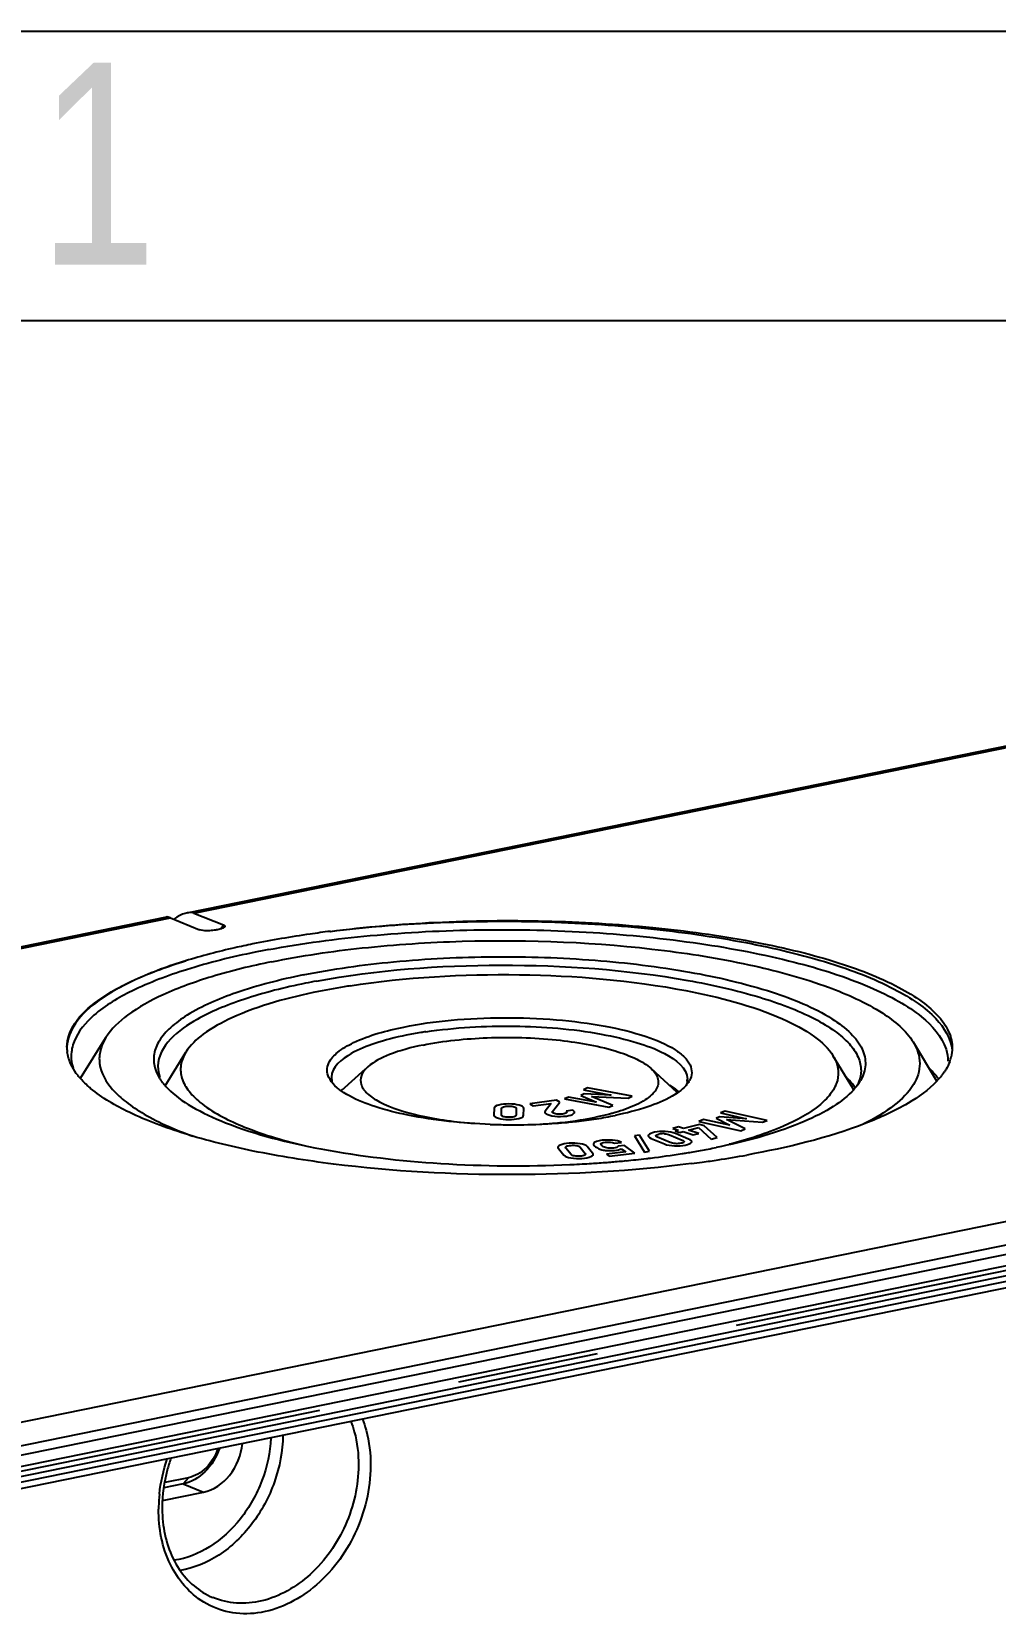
# Model space of a CAD drawing. Header units: millimetres. Extents: x 0 to 594, y 0 to 420.
# Drawn here: x 43.67 to 60.32, y 392.64 to 420 of the extents above; entities that cross this region are included whole.
import ezdxf

# ---------------------------------------------------------------- set-up
doc = ezdxf.new("R2010")
doc.units = ezdxf.units.MM
doc.header["$LTSCALE"] = 32.67
doc.linetypes.add('CENTER', pattern=[0.6, 0.375, -0.075, 0.075, -0.075])
for name, color, linetype in [('KASTEN_ABOX_DXF_CONTINUOUS_LINE', 7, 'CONTINUOUS'), ('KURVEN', 7, 'CONTINUOUS'), ('M-490-925-01-6274_DXF_FORMAT', 7, 'CONTINUOUS')]:
    doc.layers.add(name, color=color, linetype=linetype)
doc.styles.add('TEXTSTYLE_2', font='txt', dxfattribs={"width": 0.785714})

msp = doc.modelspace()

# ---------------------------------------------------------------- linework, layer by layer
at = {"layer": 'KASTEN_ABOX_DXF_CONTINUOUS_LINE', "color": 7, "linetype": 'Continuous'}
for p, q in [((46.35416, 404.76702), (75.00967, 410.60814)), ((88.59376, 405.15289), (30.93217, 393.39918)), ((17.34808, 398.85443), (46.00359, 404.69556)), ((30.92975, 392.99773), (88.59134, 404.75144)), ((46.06785, 404.6804), (46.56877, 404.47449)), ((46.47029, 404.76243), (46.98363, 404.55905)), ((86.70402, 403.62034), (32.83893, 392.64051)), ((33.10025, 392.80969), (86.99917, 403.79641)), ((44.51434, 401.90769), (44.95326, 402.61324)), ((59.3126, 401.8586), (58.90661, 402.52912)), ((45.97432, 401.7793), (46.33527, 402.35953)), ((57.85899, 401.73491), (57.52163, 402.29209)), ((49.43491, 402.06532), (49.019, 401.69157)), ((54.37549, 402.07502), (54.81465, 401.67071)), ((59.31508, 401.8603), (59.31007, 401.855)), ((52.96955, 400.41474), (52.99705, 400.416)), ((53.61239, 400.45421), (53.64161, 400.45651)), ((53.64161, 400.45651), (53.6613, 400.45809)), ((46.29015, 394.89573), (45.95289, 394.82698)), ((46.37805, 395.00273), (45.96831, 394.91921)), ((45.93227, 394.60631), (46.63829, 394.75022))]:
    msp.add_line(p, q, dxfattribs=at)
at = {"layer": 'KASTEN_ABOX_DXF_CONTINUOUS_LINE', "color": 9, "linetype": 'Continuous'}
for p, q in [((46.47029, 404.76243), (75.09986, 410.59827)), ((17.43828, 398.84457), (46.06785, 404.6804)), ((46.93125, 404.48741), (46.98363, 404.55905)), ((33.07219, 393.27209), (86.97111, 404.25882)), ((33.15732, 392.92029), (87.05625, 403.90701)), ((33.15836, 393.09234), (87.05728, 404.07906)), ((46.37805, 395.00273), (46.29015, 394.89573)), ((46.29015, 394.89573), (46.63829, 394.75022)), ((46.79907, 392.93167), (46.79821, 392.93203))]:
    msp.add_line(p, q, dxfattribs=at)
at = {"layer": 'KASTEN_ABOX_DXF_CONTINUOUS_LINE', "color": 2, "linetype": 'Continuous'}
for p, q in [((53.2169, 401.63846), (53.1578, 401.61028)), ((53.27784, 401.74), (53.20685, 401.70616)), ((53.20685, 401.70616), (53.68599, 401.61772)), ((53.68599, 401.61772), (53.2169, 401.63846)), ((54.04583, 401.59824), (53.27784, 401.74)), ((51.66118, 401.38893), (51.65896, 401.27231)), ((51.78801, 401.27357), (51.79014, 401.38583)), ((52.04322, 401.38402), (52.04109, 401.27176)), ((52.17006, 401.26866), (52.17227, 401.38528)), ((52.74208, 401.52832), (52.2799, 401.46548)), ((52.2799, 401.46548), (52.3356, 401.43118)), ((52.3356, 401.43118), (52.64483, 401.47322)), ((52.64483, 401.47322), (52.54144, 401.34079)), ((52.66847, 401.33532), (52.79456, 401.496)), ((52.79456, 401.496), (52.74208, 401.52832)), ((52.9489, 401.58321), (52.87791, 401.54937)), ((52.87791, 401.54937), (53.6459, 401.40761)), ((53.42932, 401.49538), (52.9489, 401.58321)), ((53.1578, 401.61028), (53.42932, 401.49538)), ((53.34367, 401.59467), (53.97869, 401.56624)), ((53.71303, 401.43961), (53.34367, 401.59467)), ((53.6459, 401.40761), (53.71303, 401.43961)), ((53.97869, 401.56624), (54.04583, 401.59824)), ((53.02324, 401.35517), (52.907, 401.33936)), ((55.20989, 401.11054), (54.93668, 401.03643)), ((55.27982, 401.19375), (55.19885, 401.16194)), ((55.19885, 401.16194), (55.92265, 401.00109)), ((55.29326, 401.08407), (55.20989, 401.11054)), ((55.73285, 401.09398), (55.27982, 401.19375)), ((55.56378, 401.24176), (55.49637, 401.21527)), ((55.49637, 401.21527), (55.73285, 401.09398)), ((56.0256, 401.209), (55.56378, 401.24176)), ((55.65501, 401.34116), (55.57403, 401.30935)), ((55.57403, 401.30935), (56.0256, 401.209)), ((56.37881, 401.18031), (55.65501, 401.34116)), ((55.99922, 401.03118), (55.67714, 401.19493)), ((55.67714, 401.19493), (56.30223, 401.15023)), ((56.30223, 401.15023), (56.37881, 401.18031)), ((54.17598, 400.92415), (54.0892, 400.91077)), ((54.0892, 400.91077), (54.26082, 400.63129)), ((54.34759, 400.64467), (54.17598, 400.92415)), ((54.376, 400.86914), (54.60531, 400.77269)), ((54.70633, 400.79581), (54.48558, 400.88867)), ((54.69215, 400.93049), (54.9129, 400.83763)), ((54.84527, 401.06546), (54.75135, 401.03998)), ((54.75135, 401.03998), (54.84277, 401.01096)), ((54.84277, 401.01096), (54.79019, 400.9967)), ((54.79019, 400.9967), (54.87356, 400.97023)), ((55.02248, 400.85716), (54.79317, 400.95361)), ((54.93668, 401.03643), (54.84527, 401.06546)), ((54.87356, 400.97023), (54.92614, 400.98449)), ((54.92614, 400.98449), (55.10389, 400.92805)), ((55.02005, 401.00996), (55.19081, 401.05628)), ((55.1978, 400.95353), (55.02005, 401.00996)), ((55.10389, 400.92805), (55.1978, 400.95353)), ((55.19081, 401.05628), (55.41111, 400.85591)), ((55.51581, 400.88431), (55.29326, 401.08407)), ((55.41111, 400.85591), (55.51581, 400.88431)), ((55.92265, 401.00109), (55.99922, 401.03118)), ((52.77353, 400.69389), (52.868, 400.5801)), ((52.99154, 400.59055), (52.90059, 400.7001)), ((53.1464, 400.71645), (53.23735, 400.6069)), ((53.36442, 400.61311), (53.26994, 400.72691)), ((53.93491, 400.63411), (53.60298, 400.597)), ((53.60298, 400.597), (53.65082, 400.56153)), ((53.65082, 400.56153), (54.09568, 400.61126)), ((53.74166, 400.78476), (53.86147, 400.79815)), ((53.91534, 400.745), (53.8024, 400.73237)), ((53.85962, 400.68994), (53.93491, 400.63411)), ((54.09568, 400.61126), (53.91534, 400.745)), ((54.26082, 400.63129), (54.34759, 400.64467))]:
    msp.add_line(p, q, dxfattribs=at)
at = {"layer": 'KASTEN_ABOX_DXF_CONTINUOUS_LINE', "color": 7, "linetype": 'Continuous'}
for centre, radius, start, end in [((50.58093, 389.12473), 15.26902, 100.60494, 101.515572), ((50.84433, 391.56296), 12.23386, 100.608005, 101.51557), ((51.0193, 391.65931), 11.98915, 99.064605, 101.500737), ((51.254, 390.27005), 13.39804, 98.942252, 99.119752), ((51.44211, 396.25205), 6.52973, 99.250743, 101.487411), ((51.57161, 395.4812), 7.31137, 98.555731, 99.281287), ((44.91303, 402.44254), 0.634, 179.68008, 186.917951), ((58.86294, 402.44981), 0.71823, 339.142578, 346.184696), ((45.44485, 401.23053), 1.15894, 141.23184, 144.097377), ((45.50135, 401.18579), 1.23101, 140.727484, 141.254831), ((56.84341, 400.9933), 1.29939, 45.306858, 46.215572), ((56.91794, 401.06778), 1.19403, 42.322315, 45.335247), ((58.35457, 401.18504), 1.21791, 36.384238, 41.116761), ((49.5618, 401.03936), 0.85395, 127.542984, 129.949189), ((54.26368, 401.01106), 0.88556, 50.463036, 52.863472), ((54.35588, 401.1721), 0.67755, 45.727522, 47.370162), ((54.33191, 401.0937), 0.7784, 47.92398, 50.464077), ((54.73276, 401.88847), 0.26808, 352.933867, 359.625522), ((54.68751, 402.05691), 0.39824, 328.065484, 331.861889), ((57.22604, 401.35164), 0.73993, 28.962073, 31.208001), ((57.30196, 402.2649), 0.7962, 328.101211, 330.166501), ((58.44676, 401.25463), 1.10241, 35.587976, 36.315129), ((51.98086, 411.65108), 10.54734, 267.895519, 268.233105), ((51.98496, 411.79363), 10.68995, 268.23467, 269.605602), ((51.9857, 411.85416), 10.75049, 269.603873, 269.935079), ((51.98572, 411.83453), 10.73085, 269.934855, 270.574145), ((51.98629, 411.77715), 10.67347, 270.574164, 271.003236), ((51.99713, 411.36583), 10.26202, 270.982922, 274.072374), ((52.04627, 410.63887), 9.53341, 274.088074, 275.2677), ((52.0893, 410.16806), 9.06064, 275.270066, 276.080409), ((52.11795, 409.89514), 8.78622, 276.083156, 276.334355), ((52.18965, 409.28537), 8.17227, 276.30644, 278.725531), ((52.41419, 407.85651), 6.72588, 278.681385, 281.493814), ((52.46946, 416.16521), 15.75078, 276.911461, 278.910361), ((52.66747, 414.85118), 14.42194, 278.94181, 279.267244), ((52.73344, 414.44796), 14.01336, 279.266528, 279.733651), ((52.82217, 413.93145), 13.48928, 279.733115, 280.273619), ((52.9897, 413.0179), 12.56049, 280.264859, 281.510617), ((52.83487, 418.20667), 17.91312, 278.655518, 280.267335), ((52.07794, 420.24598), 19.85127, 272.653732, 273.198447), ((52.09421, 419.95445), 19.55929, 273.198527, 273.663147), ((52.12295, 419.51344), 19.11734, 273.661612, 274.468456), ((52.16026, 419.03115), 18.63362, 274.620513, 274.736329), ((52.19345, 418.63985), 18.24091, 274.733911, 275.50672), ((52.25252, 418.02351), 17.62175, 275.507846, 276.048068), ((52.31422, 417.44277), 17.03774, 276.047493, 276.666466), ((52.36322, 417.01938), 16.61152, 276.668133, 276.920709), ((52.47912, 420.58898), 20.32191, 277.326316, 277.852589), ((52.59415, 419.76052), 19.4855, 277.850355, 278.667685), ((48.2684, 394.48103), 2.34288, 179.654218, 180.453395), ((48.20294, 394.47951), 2.27741, 180.428205, 186.069264)]:
    msp.add_arc(centre, radius, start, end, dxfattribs=at)
at = {"layer": 'KASTEN_ABOX_DXF_CONTINUOUS_LINE', "color": 2, "linetype": 'Continuous'}
for centre, radius, start, end in [((52.79854, 402.06868), 0.82106, 263.70065, 277.795477), ((54.58211, 400.58331), 0.36701, 86.402851, 101.436414), ((53.66641, 401.35823), 0.70115, 268.698217, 276.38261)]:
    msp.add_arc(centre, radius, start, end, dxfattribs=at)
at = {"layer": 'KASTEN_ABOX_DXF_CONTINUOUS_LINE', "color": 9, "linetype": 'Continuous'}
for centre, radius, start, end in [((48.48199, 394.44126), 2.61948, 173.880408, 178.752044), ((48.38313, 394.44446), 2.52058, 178.775885, 179.653608)]:
    msp.add_arc(centre, radius, start, end, dxfattribs=at)
at = {"layer": 'KASTEN_ABOX_DXF_CONTINUOUS_LINE', "color": 7, "linetype": 'Continuous'}
for centre, major_axis, ratio, start_param, end_param in [((46.43402, 404.32404), (0.44403, -0.36488), 0.16073275, 2.6592554, 3.01147771), ((46.10349, 404.25667), (0.39976, 0.48647), 0.43406728, 0.13846248, 1.02983016)]:
    msp.add_ellipse(centre, major_axis=major_axis, ratio=ratio, start_param=start_param, end_param=end_param, dxfattribs=at)
for points, knots in [([(46.74474, 404.45791), (46.72861, 404.45713), (46.6699, 404.45636), (46.60846, 404.45817), (46.56877, 404.47449)], [0, 0, 0, 0, 0.27345892, 1, 1, 1, 1]), ([(46.88079, 404.47456), (46.8704, 404.47241), (46.82542, 404.46423), (46.7798, 404.45961), (46.74474, 404.45791)], [0, 0, 0, 0, 0.23213441, 1, 1, 1, 1]), ([(47.00499, 404.52454), (47.00165, 404.52004), (46.97704, 404.50017), (46.94648, 404.49108), (46.92197, 404.4843)], [0, 0, 0, 0, 0.18053248, 1, 1, 1, 1]), ([(46.98363, 404.55905), (46.99253, 404.55552), (47.01047, 404.54877), (47.00857, 404.52936), (47.00499, 404.52454)], [0, 0, 0, 0, 0.61452078, 1, 1, 1, 1]), ([(48.83115, 404.4474), (48.71458, 404.43264), (48.26564, 404.37194), (47.81871, 404.29576), (47.48995, 404.22874)], [0, 0, 0, 0, 0.25936241, 1, 1, 1, 1]), ([(47.77088, 404.13294), (48.3497, 404.24137), (49.56711, 404.40221), (51.43959, 404.49706), (53.3439, 404.45226), (55.15655, 404.27139), (56.76051, 403.9662), (57.90915, 403.60987), (58.63538, 403.25933), (59.11674, 402.94548), (59.40144, 402.63496), (59.47118, 402.41119)], [0, 0, 0, 0, 0.14424959, 0.3002907, 0.45885985, 0.61040814, 0.74600544, 0.85821853, 0.90400869, 0.94258714, 1, 1, 1, 1]), ([(48.8265, 404.44657), (49.42021, 404.52218), (50.6392, 404.61655), (52.47419, 404.63517), (54.27737, 404.52247), (55.94292, 404.2906), (57.37337, 403.95175), (58.3706, 403.58003), (58.97374, 403.22402), (59.35957, 402.9112), (59.55642, 402.59722), (59.57565, 402.39391)], [0, 0, 0, 0, 0.15744752, 0.32122297, 0.48242241, 0.63230188, 0.76304262, 0.86857541, 0.91088749, 0.94627859, 1, 1, 1, 1]), ([(48.83115, 404.4474), (49.43426, 404.5238), (50.67129, 404.62618), (52.53276, 404.64802), (54.35754, 404.54096), (56.03601, 404.31301), (57.46649, 403.97876), (58.45618, 403.60847), (59.04283, 403.25538), (59.34238, 402.99685), (59.53348, 402.72257), (59.57974, 402.52138), (59.5792, 402.42858)], [0, 0, 0, 0, 0.15942113, 0.32511737, 0.48780811, 0.63836957, 0.76869657, 0.87259044, 0.9136733, 0.94767724, 0.97566498, 1, 1, 1, 1]), ([(47.48995, 404.22874), (47.38669, 404.20769), (46.99651, 404.12395), (46.6097, 404.02368), (46.32897, 403.93735)], [0, 0, 0, 0, 0.26405922, 1, 1, 1, 1]), ([(47.81422, 403.92072), (48.33206, 404.02628), (49.42801, 404.18731), (51.69722, 404.33319), (53.97493, 404.23946), (56.08457, 403.89237), (57.35827, 403.54146), (58.3043, 403.12382), (58.78067, 402.7371), (58.90668, 402.52895)], [0, 0, 0, 0, 0.1379256, 0.28854911, 0.59316909, 0.72996416, 0.84614513, 0.9364977, 1, 1, 1, 1]), ([(44.27905, 402.44608), (44.27988, 402.58941), (44.40803, 402.91714), (44.8492, 403.30405), (45.50667, 403.65776), (46.03284, 403.84636), (46.32897, 403.93735)], [0, 0, 0, 0, 0.16161622, 0.37186965, 0.65070123, 1, 1, 1, 1]), ([(46.33297, 403.93829), (46.03989, 403.8485), (45.51905, 403.6581), (44.86478, 403.30506), (44.42256, 402.91716), (44.28623, 402.5911), (44.27957, 402.44579)], [0, 0, 0, 0, 0.34603181, 0.6239756, 0.83578585, 1, 1, 1, 1]), ([(47.53272, 404.08638), (47.13282, 404.00487), (46.40761, 403.82718), (45.4622, 403.47254), (44.78023, 403.07461), (44.47117, 402.72041), (44.40229, 402.54403)], [0, 0, 0, 0, 0.34155257, 0.6239244, 0.8415303, 1, 1, 1, 1]), ([(47.81422, 403.92072), (47.46725, 403.85), (46.83209, 403.69589), (45.9913, 403.39489), (45.36044, 403.05542), (45.04733, 402.76448), (44.95312, 402.61299)], [0, 0, 0, 0, 0.33139365, 0.61087164, 0.83304274, 1, 1, 1, 1]), ([(48.35926, 403.69292), (48.87589, 403.79823), (49.97216, 403.95046), (51.6606, 404.03218), (53.37059, 403.97455), (54.49667, 403.83947), (55.036, 403.74366)], [0, 0, 0, 0, 0.23576048, 0.49381273, 0.75506387, 1, 1, 1, 1]), ([(48.59221, 403.58775), (49.63988, 403.78407), (51.79287, 403.93904), (53.945, 403.78854), (55.00862, 403.59868)], [0, 0, 0, 0, 0.49661412, 1, 1, 1, 1]), ([(48.35926, 403.69292), (47.96784, 403.61314), (47.27934, 403.43789), (46.50692, 403.11481), (46.07574, 402.80531), (45.87255, 402.57917), (45.76829, 402.33549), (45.77666, 402.16922), (45.7966, 402.09424)], [0, 0, 0, 0, 0.36722968, 0.65234057, 0.76245282, 0.85277139, 0.92867085, 1, 1, 1, 1]), ([(49.17143, 403.50524), (50.13717, 403.65721), (52.08476, 403.76531), (54.02971, 403.60398), (54.97613, 403.42191)], [0, 0, 0, 0, 0.50356758, 1, 1, 1, 1]), ([(55.00862, 403.59868), (55.42753, 403.5239), (56.1763, 403.35539), (57.02848, 403.04412), (57.53613, 402.74478), (57.79571, 402.52494), (57.96189, 402.29164), (58.00227, 402.11973), (58.00182, 402.04068)], [0, 0, 0, 0, 0.35956579, 0.64764967, 0.76170374, 0.85594543, 0.93320672, 1, 1, 1, 1]), ([(55.036, 403.74366), (55.52137, 403.65743), (56.36706, 403.46218), (57.31347, 403.08563), (57.8174, 402.71214), (58.03407, 402.43898), (58.10373, 402.13659), (58.03967, 401.95083), (57.99265, 401.8688)], [0, 0, 0, 0, 0.37813467, 0.66539384, 0.77191481, 0.85642198, 0.927475, 1, 1, 1, 1]), ([(48.40203, 403.55057), (48.04243, 403.47727), (47.53493, 403.35162), (46.91061, 403.11838), (46.34543, 402.85098), (45.8541, 402.4665), (45.85209, 402.11393)], [0, 0, 0, 0, 0.36241093, 0.51690524, 0.65182776, 1, 1, 1, 1]), ([(48.6289, 403.40774), (48.11701, 403.3034), (47.41809, 403.11979), (46.66198, 402.71429), (46.41092, 402.48107), (46.33536, 402.35962)], [0, 0, 0, 0, 0.61048594, 0.83285729, 1, 1, 1, 1]), ([(54.97613, 403.42191), (55.54614, 403.31225), (56.32367, 403.11698), (57.16384, 402.67897), (57.44136, 402.42468), (57.52168, 402.29201)], [0, 0, 0, 0, 0.61390773, 0.83597486, 1, 1, 1, 1]), ([(48.80571, 401.92139), (48.78764, 401.96037), (48.76566, 402.04706), (48.80836, 402.21218), (48.97217, 402.3844), (49.39876, 402.6269), (49.80215, 402.73284), (50.09893, 402.79333)], [0, 0, 0, 0, 0.07472277, 0.14928694, 0.28658993, 0.47324519, 1, 1, 1, 1]), ([(50.09893, 402.79333), (50.36932, 402.84845), (50.94328, 402.9274), (51.82634, 402.96779), (52.71778, 402.93399), (53.54393, 402.82952), (54.23494, 402.66365), (54.69825, 402.47421), (54.94555, 402.28831), (55.05264, 402.15253), (55.08946, 402.00329), (55.06068, 401.91029), (55.03868, 401.8691)], [0, 0, 0, 0, 0.15250662, 0.31945673, 0.4879836, 0.64498532, 0.77869389, 0.8804113, 0.91835767, 0.94865252, 0.97419554, 1, 1, 1, 1]), ([(50.48389, 402.71121), (50.98771, 402.78704), (52.00547, 402.84079), (53.22473, 402.74756), (54.10109, 402.54286), (54.61955, 402.35727), (55.00209, 402.08599), (55.00083, 401.88672)], [0, 0, 0, 0, 0.3196825, 0.63545584, 0.76846506, 0.87496477, 1, 1, 1, 1]), ([(44.95312, 402.61299), (44.9102, 402.54395), (44.84384, 402.39846), (44.82329, 402.06694), (45.01361, 401.74387), (45.31044, 401.47984), (45.76457, 401.18261), (46.16659, 401.01191), (46.45685, 400.9068)], [0, 0, 0, 0, 0.09408339, 0.18147859, 0.37473862, 0.49784407, 0.64270996, 1, 1, 1, 1]), ([(50.1417, 402.65098), (49.9597, 402.61388), (49.62967, 402.52841), (49.17306, 402.35333), (48.85212, 402.10224), (48.851, 401.92379)], [0, 0, 0, 0, 0.3624817, 0.65173865, 1, 1, 1, 1]), ([(50.43263, 402.48138), (50.23524, 402.44114), (49.90316, 402.35373), (49.58509, 402.20019), (49.4789, 402.10481)], [0, 0, 0, 0, 0.58527917, 1, 1, 1, 1]), ([(50.43263, 402.48138), (50.79768, 402.55579), (51.5686, 402.63301), (52.68498, 402.60048), (53.55574, 402.4579), (54.09927, 402.26208), (54.30238, 402.1423), (54.37557, 402.07491)], [0, 0, 0, 0, 0.27646569, 0.57177933, 0.82791413, 0.92617573, 1, 1, 1, 1]), ([(58.90668, 402.52895), (58.97262, 402.42001), (59.06095, 402.16276), (58.91779, 401.74949), (58.55607, 401.39813), (58.23696, 401.21062), (58.05047, 401.11773)], [0, 0, 0, 0, 0.20459612, 0.40844451, 0.66525814, 1, 1, 1, 1]), ([(46.33536, 402.35962), (46.29295, 402.29146), (46.23024, 402.14236), (46.25258, 401.893), (46.39084, 401.65927), (46.73895, 401.33931), (47.43061, 401.00291), (48.05825, 400.81972), (48.42223, 400.73396)], [0, 0, 0, 0, 0.08034866, 0.15622634, 0.24152029, 0.34591519, 0.62570744, 1, 1, 1, 1]), ([(57.52168, 402.29201), (57.5607, 402.22755), (57.61863, 402.08869), (57.60694, 401.85816), (57.49309, 401.63943), (57.19725, 401.34082), (56.59523, 401.0231), (56.04492, 400.84893), (55.72487, 400.7662)], [0, 0, 0, 0, 0.08436682, 0.16347755, 0.25018354, 0.35417777, 0.62989697, 1, 1, 1, 1]), ([(44.48171, 401.94029), (44.4677, 401.95742), (44.41636, 402.02368), (44.37238, 402.0959), (44.34636, 402.15186)], [0, 0, 0, 0, 0.26393375, 1, 1, 1, 1]), ([(44.68852, 401.73348), (44.66875, 401.75013), (44.59537, 401.81442), (44.52711, 401.88477), (44.48171, 401.94029)], [0, 0, 0, 0, 0.26495989, 1, 1, 1, 1]), ([(45.7966, 402.09424), (45.80882, 402.04826), (45.8331, 401.98784), (45.86474, 401.93174), (45.87346, 401.91733)], [0, 0, 0, 0, 0.73856616, 1, 1, 1, 1]), ([(45.87346, 401.91733), (45.88317, 401.9013), (45.92674, 401.83464), (45.97886, 401.77379), (46.02149, 401.73039)], [0, 0, 0, 0, 0.2355434, 1, 1, 1, 1]), ([(49.4789, 402.10481), (49.43234, 402.06299), (49.35198, 401.97193), (49.34834, 401.78079), (49.48031, 401.61942), (49.81049, 401.41091), (50.44206, 401.22632), (50.99977, 401.15046), (51.31888, 401.12596)], [0, 0, 0, 0, 0.07595403, 0.13882571, 0.21389332, 0.31651165, 0.61161087, 1, 1, 1, 1]), ([(54.37557, 402.07491), (54.42858, 402.02609), (54.49807, 401.93755), (54.5011, 401.79762), (54.4596, 401.70145), (54.38091, 401.6116), (54.21557, 401.48821), (54.06113, 401.42043), (53.94855, 401.37899)], [0, 0, 0, 0, 0.21133536, 0.30153456, 0.39779929, 0.5112888, 0.64820657, 1, 1, 1, 1]), ([(58.00182, 402.04068), (58.00145, 401.97617), (57.98393, 401.88808), (57.94887, 401.80804), (57.93871, 401.78755)], [0, 0, 0, 0, 0.73830713, 1, 1, 1, 1]), ([(59.47142, 402.06487), (59.46106, 402.04736), (59.41493, 401.97482), (59.36001, 401.90807), (59.31508, 401.8603)], [0, 0, 0, 0, 0.23674662, 1, 1, 1, 1]), ([(55.07057, 400.43298), (54.04728, 400.30139), (51.97851, 400.18413), (49.4418, 400.32147), (47.55152, 400.62069), (46.3669, 400.91149), (45.4164, 401.26144), (44.88866, 401.56489), (44.68852, 401.73348)], [0, 0, 0, 0, 0.29100986, 0.58280758, 0.71468915, 0.83042012, 0.92618915, 1, 1, 1, 1]), ([(46.02149, 401.73039), (46.1411, 401.60861), (46.46341, 401.38143), (47.33619, 400.98264), (48.78655, 400.62409), (50.78356, 400.39391), (52.22694, 400.38134), (52.96955, 400.41474)], [0, 0, 0, 0, 0.07120014, 0.16228068, 0.39944688, 0.6899184, 1, 1, 1, 1]), ([(48.99838, 401.7045), (48.9797, 401.71845), (48.91486, 401.77034), (48.85687, 401.83248), (48.82586, 401.88368)], [0, 0, 0, 0, 0.28032394, 1, 1, 1, 1]), ([(49.15961, 401.60237), (49.14475, 401.61048), (49.08935, 401.64179), (49.03581, 401.67654), (48.99838, 401.7045)], [0, 0, 0, 0, 0.26593258, 1, 1, 1, 1]), ([(54.88817, 401.6978), (54.87711, 401.6889), (54.82893, 401.65194), (54.77759, 401.61923), (54.73727, 401.59603)], [0, 0, 0, 0, 0.23383291, 1, 1, 1, 1]), ([(55.02547, 401.84626), (55.01737, 401.83324), (54.97847, 401.77782), (54.92886, 401.73058), (54.88817, 401.6978)], [0, 0, 0, 0, 0.22696899, 1, 1, 1, 1]), ([(57.84052, 401.67198), (57.73264, 401.56175), (57.44623, 401.35486), (56.67351, 400.98836), (55.99058, 400.81081), (55.49614, 400.71003)], [0, 0, 0, 0, 0.18071229, 0.40879315, 1, 1, 1, 1]), ([(59.31007, 401.855), (59.16685, 401.70423), (58.77154, 401.42388), (57.6879, 400.9344), (56.726, 400.70708), (56.02773, 400.5804)], [0, 0, 0, 0, 0.1751964, 0.40210621, 1, 1, 1, 1]), ([(57.97793, 401.84417), (57.96874, 401.8294), (57.92791, 401.76822), (57.87977, 401.71209), (57.84052, 401.67198)], [0, 0, 0, 0, 0.23659657, 1, 1, 1, 1]), ([(51.59354, 401.11085), (51.11841, 401.12831), (50.44366, 401.19464), (49.63441, 401.3949), (49.29934, 401.52612), (49.15961, 401.60237)], [0, 0, 0, 0, 0.57085813, 0.80887057, 1, 1, 1, 1]), ([(53.94855, 401.37899), (53.92948, 401.37197), (53.84892, 401.34343), (53.76707, 401.31858), (53.70428, 401.30127)], [0, 0, 0, 0, 0.23782597, 1, 1, 1, 1]), ([(54.73727, 401.59603), (54.60434, 401.51956), (54.2804, 401.38875), (53.9438, 401.30412), (53.7544, 401.26551)], [0, 0, 0, 0, 0.44239635, 1, 1, 1, 1]), ([(52.45233, 401.1144), (52.538, 401.11919), (52.86182, 401.14244), (53.18456, 401.18565), (53.41863, 401.23336)], [0, 0, 0, 0, 0.26425321, 1, 1, 1, 1]), ([(53.70428, 401.30127), (53.68158, 401.29501), (53.58697, 401.2699), (53.49146, 401.24821), (53.41863, 401.23336)], [0, 0, 0, 0, 0.24056612, 1, 1, 1, 1]), ([(46.914, 395.50955), (46.86375, 395.35927), (46.70442, 395.09037), (46.43021, 394.92428), (46.29015, 394.89573)], [0, 0, 0, 0, 0.52574627, 1, 1, 1, 1]), ([(46.88826, 395.50431), (46.84709, 395.3815), (46.71672, 395.16177), (46.49254, 395.02607), (46.37805, 395.00273)], [0, 0, 0, 0, 0.52574686, 1, 1, 1, 1]), ([(46.63829, 394.75022), (46.81372, 394.78598), (47.14658, 395.02518), (47.29169, 395.39429), (47.31052, 395.59008)], [0, 0, 0, 0, 0.47650279, 1, 1, 1, 1]), ([(46.07597, 395.33983), (46.05173, 395.27099), (45.96731, 394.99692), (45.92685, 394.7089), (45.92556, 394.49517)], [0, 0, 0, 0, 0.25454628, 1, 1, 1, 1]), ([(45.9383, 394.23872), (45.96891, 393.95217), (46.13162, 393.41134), (46.56559, 393.02904), (46.79904, 392.93169)], [0, 0, 0, 0, 0.53257467, 1, 1, 1, 1])]:
    msp.add_open_spline(points, degree=3, knots=knots, dxfattribs=at)
for points in [[(46.92197, 404.4843), (46.90838, 404.48054), (46.89462, 404.47734), (46.88079, 404.47456)], [(44.40229, 402.54403), (44.37152, 402.46522), (44.35368, 402.37962), (44.35317, 402.29502)], [(44.34636, 402.15186), (44.31497, 402.21935), (44.29261, 402.29228), (44.28365, 402.36617)], [(44.35317, 402.29502), (44.35275, 402.22612), (44.36364, 402.15646), (44.38386, 402.09059)], [(59.47118, 402.41119), (59.492, 402.34439), (59.50324, 402.27365), (59.50281, 402.20369)], [(59.5341, 402.19409), (59.5171, 402.14934), (59.49579, 402.10608), (59.47142, 402.06487)], [(59.5792, 402.42858), (59.57891, 402.3781), (59.57239, 402.32734), (59.56039, 402.2783)], [(45.85209, 402.11393), (45.85172, 402.05023), (45.86355, 401.98569), (45.88478, 401.92563)], [(48.82586, 401.88368), (48.81848, 401.89587), (48.8117, 401.90846), (48.80571, 401.92139)], [(48.851, 401.92379), (48.85081, 401.89417), (48.8558, 401.86419), (48.86496, 401.83602)], [(59.27211, 401.98594), (59.24465, 402.01747), (59.21569, 402.04774), (59.18565, 402.07682)], [(54.69082, 401.78879), (54.72786, 401.76679), (54.76398, 401.74305), (54.79831, 401.71703)], [(54.9988, 401.85549), (54.99568, 401.83028), (54.9889, 401.80534), (54.97936, 401.78179)], [(57.90033, 401.74241), (57.87124, 401.78838), (57.83737, 401.83148), (57.80077, 401.87173)]]:
    msp.add_open_spline(points, degree=3, dxfattribs=at)
at = {"layer": 'KASTEN_ABOX_DXF_CONTINUOUS_LINE', "color": 2, "linetype": 'Continuous'}
for points in [[(51.74048, 401.44464), (51.68854, 401.4319), (51.66164, 401.41323), (51.66118, 401.38893)], [(51.91816, 401.46309), (51.85212, 401.46356), (51.79274, 401.45746), (51.74048, 401.44464)], [(51.79014, 401.38583), (51.79039, 401.39871), (51.8023, 401.4086), (51.82589, 401.4155)], [(51.82589, 401.4155), (51.84948, 401.42241), (51.8798, 401.42564), (51.91745, 401.42537)], [(51.91745, 401.42537), (51.95572, 401.4251), (51.98652, 401.42143), (52.00938, 401.41424)], [(52.09572, 401.4421), (52.04396, 401.45566), (51.98483, 401.46262), (51.91816, 401.46309)], [(52.00938, 401.41424), (52.03254, 401.40695), (52.04346, 401.3969), (52.04322, 401.38402)], [(52.17227, 401.38528), (52.17273, 401.40958), (52.14716, 401.42863), (52.09572, 401.4421)], [(51.65896, 401.27231), (51.6585, 401.24801), (51.68469, 401.22914), (51.73629, 401.21553)], [(51.73629, 401.21553), (51.78789, 401.20192), (51.84702, 401.19479), (51.91306, 401.19432)], [(51.82279, 401.24362), (51.79931, 401.251), (51.78777, 401.26087), (51.78801, 401.27357)], [(51.91378, 401.23222), (51.87613, 401.23249), (51.84595, 401.23633), (51.82279, 401.24362)], [(51.91306, 401.19432), (51.97973, 401.19384), (52.03911, 401.20013), (52.09122, 401.213)], [(52.00597, 401.24226), (51.98299, 401.23535), (51.95205, 401.23195), (51.91378, 401.23222)], [(52.04109, 401.27176), (52.04085, 401.25906), (52.02955, 401.24935), (52.00597, 401.24226)], [(52.09122, 401.213), (52.14332, 401.22586), (52.1696, 401.24436), (52.17006, 401.26866)], [(52.54144, 401.34079), (52.52846, 401.32453), (52.53509, 401.30832), (52.5616, 401.292)], [(52.5616, 401.292), (52.5924, 401.27303), (52.64144, 401.25997), (52.70845, 401.25258)], [(52.66539, 401.31938), (52.66264, 401.32385), (52.66355, 401.32905), (52.66847, 401.33532)], [(52.67782, 401.3074), (52.67193, 401.31103), (52.668, 401.31512), (52.66539, 401.31938)], [(52.74561, 401.28823), (52.71381, 401.29276), (52.69121, 401.29915), (52.67782, 401.3074)], [(52.84504, 401.28846), (52.81056, 401.28377), (52.77742, 401.2837), (52.74561, 401.28823)], [(52.91098, 401.3089), (52.89891, 401.29961), (52.87674, 401.29277), (52.84504, 401.28846)], [(52.907, 401.33936), (52.92218, 401.32834), (52.92305, 401.31819), (52.91098, 401.3089)], [(52.90991, 401.25521), (52.97108, 401.26353), (53.01294, 401.27747), (53.03574, 401.29688)], [(53.03574, 401.29688), (53.05855, 401.31629), (53.05484, 401.33571), (53.02324, 401.35517)], [(53.53075, 400.835), (53.48947, 400.83039), (53.45644, 400.82357), (53.43283, 400.81456)], [(53.70662, 400.83772), (53.64344, 400.84194), (53.58463, 400.84103), (53.53075, 400.835)], [(53.86147, 400.79815), (53.82175, 400.82027), (53.77031, 400.83346), (53.70662, 400.83772)], [(54.32921, 400.92862), (54.31279, 400.90923), (54.32821, 400.88925), (54.376, 400.86914)], [(54.43516, 400.97423), (54.38125, 400.96332), (54.34572, 400.94812), (54.32921, 400.92862)], [(54.61916, 400.98733), (54.55078, 400.98964), (54.48957, 400.98525), (54.43516, 400.97423)], [(54.48558, 400.88867), (54.46026, 400.89932), (54.45022, 400.90951), (54.45546, 400.91923)], [(54.45546, 400.91923), (54.46069, 400.92896), (54.4786, 400.93681), (54.50934, 400.94303)], [(54.60513, 400.9496), (54.63815, 400.94756), (54.66683, 400.94114), (54.69215, 400.93049)], [(54.79317, 400.95361), (54.74539, 400.97372), (54.68714, 400.98503), (54.61916, 400.98733)], [(54.9129, 400.83763), (54.93786, 400.82713), (54.94805, 400.8172), (54.94318, 400.80732)], [(55.06955, 400.7978), (55.08584, 400.81732), (55.07027, 400.83705), (55.02248, 400.85716)], [(52.80393, 400.75386), (52.76434, 400.73773), (52.75384, 400.71761), (52.77353, 400.69389)], [(52.96017, 400.78455), (52.89602, 400.78029), (52.84376, 400.77009), (52.80393, 400.75386)], [(52.868, 400.5801), (52.88769, 400.55638), (52.92861, 400.53987), (52.98969, 400.5303)], [(52.90059, 400.7001), (52.89016, 400.71267), (52.89347, 400.72316), (52.91052, 400.73158)], [(52.91052, 400.73158), (52.92758, 400.73999), (52.95416, 400.74531), (52.99073, 400.74774)], [(53.14896, 400.77681), (53.08776, 400.78632), (53.02492, 400.78886), (52.96017, 400.78455)], [(52.99073, 400.74774), (53.0279, 400.75022), (53.06067, 400.74885), (53.0887, 400.74347)], [(53.04993, 400.56385), (53.02115, 400.56937), (53.00183, 400.57816), (52.99154, 400.59055)], [(53.14721, 400.55926), (53.11064, 400.55683), (53.07832, 400.55841), (53.04993, 400.56385)], [(53.0887, 400.74347), (53.1171, 400.73803), (53.13597, 400.72902), (53.1464, 400.71645)], [(53.22788, 400.57564), (53.21142, 400.56727), (53.18438, 400.56173), (53.14721, 400.55926)], [(53.26994, 400.72691), (53.25025, 400.75062), (53.20979, 400.76735), (53.14896, 400.77681)], [(53.17792, 400.52227), (53.24267, 400.52658), (53.29479, 400.53695), (53.33442, 400.55322)], [(53.23735, 400.6069), (53.24764, 400.59451), (53.24478, 400.58424), (53.22788, 400.57564)], [(53.33442, 400.55322), (53.37406, 400.56949), (53.3841, 400.58939), (53.36442, 400.61311)], [(53.38519, 400.78843), (53.37645, 400.77967), (53.3731, 400.77089), (53.37606, 400.76185)], [(53.37606, 400.76185), (53.37902, 400.75281), (53.39114, 400.73991), (53.41357, 400.72327)], [(53.43283, 400.81456), (53.4094, 400.80562), (53.39356, 400.79681), (53.38519, 400.78843)], [(53.41357, 400.72327), (53.44103, 400.70291), (53.46645, 400.68895), (53.48844, 400.68145)], [(53.48844, 400.68145), (53.51043, 400.67395), (53.53781, 400.66783), (53.57099, 400.66304)], [(53.50465, 400.77093), (53.49865, 400.78395), (53.52446, 400.79368), (53.58294, 400.80021)], [(53.53705, 400.73395), (53.52125, 400.74566), (53.51062, 400.75795), (53.50465, 400.77093)], [(53.60683, 400.70256), (53.57871, 400.7099), (53.55535, 400.72038), (53.53705, 400.73395)], [(53.57099, 400.66304), (53.5927, 400.65991), (53.61906, 400.65797), (53.65048, 400.65727)], [(53.58294, 400.80021), (53.64886, 400.80758), (53.70181, 400.80257), (53.74166, 400.78476)], [(53.72232, 400.69979), (53.67302, 400.69427), (53.63473, 400.69527), (53.60683, 400.70256)], [(53.8024, 400.73237), (53.79549, 400.71597), (53.76875, 400.70498), (53.72232, 400.69979)], [(53.74435, 400.66143), (53.79537, 400.66714), (53.83391, 400.67672), (53.85962, 400.68994)], [(54.60531, 400.77269), (54.65309, 400.75258), (54.71149, 400.74152), (54.77985, 400.73914)], [(54.79357, 400.77708), (54.76012, 400.77914), (54.73129, 400.78531), (54.70633, 400.79581)], [(54.77985, 400.73914), (54.8482, 400.73676), (54.90977, 400.741), (54.96368, 400.75191)], [(54.88914, 400.78327), (54.85841, 400.77704), (54.82659, 400.77505), (54.79357, 400.77708)], [(54.94318, 400.80732), (54.93844, 400.79769), (54.92038, 400.78959), (54.88914, 400.78327)], [(54.96368, 400.75191), (55.01809, 400.76293), (55.05326, 400.77828), (55.06955, 400.7978)], [(52.98969, 400.5303), (53.05078, 400.52073), (53.11377, 400.51801), (53.17792, 400.52227)]]:
    msp.add_open_spline(points, degree=3, dxfattribs=at)
at = {"layer": 'KASTEN_ABOX_DXF_CONTINUOUS_LINE', "color": 9, "linetype": 'Continuous'}
for points, knots in [([(49.18733, 395.97421), (49.20955, 395.91629), (49.28906, 395.67203), (49.31951, 395.41279), (49.31833, 395.21823)], [0, 0, 0, 0, 0.24174157, 1, 1, 1, 1]), ([(49.38775, 396.0152), (49.41146, 395.95324), (49.49631, 395.69199), (49.52879, 395.4148), (49.52753, 395.20676)], [0, 0, 0, 0, 0.24175948, 1, 1, 1, 1]), ([(47.80144, 395.69029), (47.79024, 395.43958), (47.68346, 394.93746), (47.31542, 394.27863), (46.78641, 393.784), (46.34622, 393.60678), (46.12966, 393.57461)], [0, 0, 0, 0, 0.26067561, 0.52317881, 0.77258315, 1, 1, 1, 1]), ([(48.01242, 395.73344), (48.00725, 395.46147), (47.90316, 394.91329), (47.51623, 394.189), (46.949, 393.63934), (46.472, 393.43722), (46.23618, 393.39796)], [0, 0, 0, 0, 0.25949508, 0.52193104, 0.77194746, 1, 1, 1, 1]), ([(49.52753, 395.20676), (49.52513, 394.80768), (49.33161, 394.00875), (48.63055, 393.06354), (47.76979, 392.63469), (47.08475, 392.64939), (46.77909, 392.76856), (46.64408, 392.85071)], [0, 0, 0, 0, 0.27213365, 0.54100886, 0.78164008, 0.89223799, 1, 1, 1, 1]), ([(49.31833, 395.21823), (49.31621, 394.86598), (49.15407, 394.15879), (48.55865, 393.30104), (47.82314, 392.86959), (47.21331, 392.81191), (46.92854, 392.87769), (46.79908, 392.93169)], [0, 0, 0, 0, 0.2696402, 0.53779212, 0.78099106, 0.89262935, 1, 1, 1, 1]), ([(46.64408, 392.85071), (46.39608, 393.00161), (45.97328, 393.50344), (45.86063, 394.13353), (45.8626, 394.4597)], [0, 0, 0, 0, 0.47090074, 1, 1, 1, 1])]:
    msp.add_open_spline(points, degree=3, knots=knots, dxfattribs=at)
msp.add_open_spline([(45.87744, 394.72051), (45.89944, 394.92652), (45.94555, 395.13115), (46.01251, 395.32722)], degree=3, dxfattribs=at)
at = {"layer": 'KURVEN', "color": 2, "linetype": 'CENTER'}
msp.add_line((87.05677, 403.99304), (33.15784, 393.00631), dxfattribs=at)
at = {"layer": 'M-490-925-01-6274_DXF_FORMAT', "color": 2, "linetype": 'Continuous'}
msp.add_line((594, 420), (0, 420), dxfattribs=at)
at = {"layer": 'M-490-925-01-6274_DXF_FORMAT', "color": 7, "linetype": 'Continuous'}
msp.add_line((589, 415), (5, 415), dxfattribs=at)

# ---------------------------------------------------------------- texts
at = {"layer": 'M-490-925-01-6274_DXF_FORMAT', "color": 5, "linetype": 'Continuous', "insert": (43.79072, 419.46321), "char_height": 3.493164, "width": 2.9941406, "attachment_point": 1, "line_spacing_factor": 0.9, "style": 'TEXTSTYLE_2'}
msp.add_mtext('\\Q0.000018724;1', dxfattribs=at)

doc.saveas('drawing.dxf')
